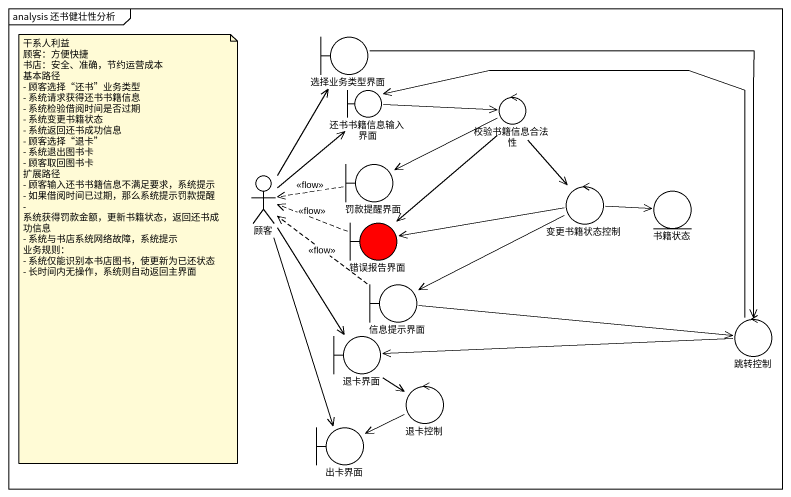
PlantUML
@startuml
mainframe analysis 还书健壮性分析
boundary 选择业务类型界面
boundary 还书书籍信息输入界面
control 校验书籍信息合法性
actor 顾客
boundary 罚款提醒界面
control 变更书籍状态控制
entity 书籍状态
boundary 错误报告界面 #FF0000
boundary 信息提示界面
control 跳转控制
boundary 退卡界面
control 退卡控制
boundary 出卡界面
选择业务类型界面 --> 跳转控制
还书书籍信息输入界面 -right-> 校验书籍信息合法性
校验书籍信息合法性 -left-> 罚款提醒界面
校验书籍信息合法性 --> 变更书籍状态控制
校验书籍信息合法性 --> 错误报告界面
顾客 -up-> 选择业务类型界面
顾客 -up-> 还书书籍信息输入界面
顾客 --> 退卡界面
顾客 --> 出卡界面
罚款提醒界面 .left.> 顾客 : <<flow>>
变更书籍状态控制 -right-> 书籍状态
变更书籍状态控制 -left-> 错误报告界面
变更书籍状态控制 -left-> 信息提示界面
错误报告界面 .left.> 顾客 : <<flow>>
信息提示界面 .up.> 顾客 : <<flow>>
信息提示界面 -right-> 跳转控制
跳转控制 -left-> 还书书籍信息输入界面
跳转控制 -left-> 退卡界面
退卡界面 --> 退卡控制
退卡控制 -left-> 出卡界面
note as N1
  干系人利益
  顾客：方便快捷
  书店：安全、准确，节约运营成本
  基本路径
  - 顾客选择“还书”业务类型
  - 系统请求获得还书书籍信息
  - 系统检验借阅时间是否过期
  - 系统变更书籍状态
  - 系统返回还书成功信息
  - 顾客选择“退卡”
  - 系统退出图书卡
  - 顾客取回图书卡
  扩展路径
  - 顾客输入还书书籍信息不满足要求，系统提示
  - 如果借阅时间已过期，那么系统提示罚款提醒
  - 系统获得罚款金额，更新书籍状态，返回还书成功信息
  - 系统与书店系统网络故障，系统提示
  业务规则：
  - 系统仅能识别本书店图书，使更新为已还状态
  - 长时间内无操作，系统则自动返回主界面
end note
@enduml
